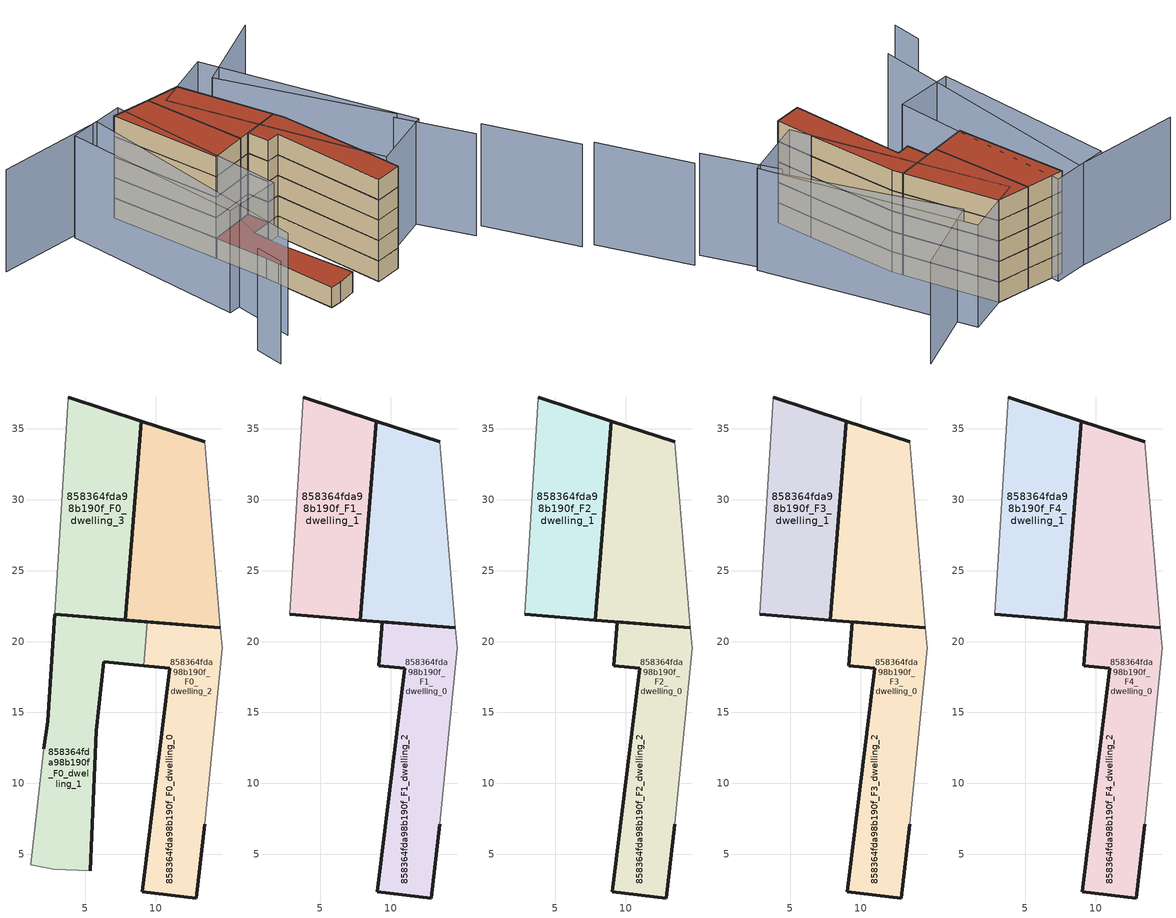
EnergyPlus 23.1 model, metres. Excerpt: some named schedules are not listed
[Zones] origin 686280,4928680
858364fda98b190f_F0_dwelling_0
 floor ground (EU_floor_Construction): 12.83,1.91 13.43,7.11 14.67,19.56 14.55,20.97 9.38,21.39 9.13,18.31 10.98,18.12 9.05,2.35 z0; 14.55,20.97 13.43,34.08 8.97,35.55 7.85,21.51 z0; 5.36,3.84 5.8,13.71 6.33,18.59 7.85,21.51 2.86,21.91 2.39,14.39 2.09,12.45 1.18,4.26 2.78,3.94 z0; 9.13,18.31 9.38,21.39 7.85,21.51 6.33,18.59 z0
 wall outside (EU_wall_Construction): 14.55,20.97 7.85,21.51 8.97,35.55 13.43,34.08 z0:3
 wall adiabatic (EU_wall_Construction): 13.43,34.08 14.55,20.97 z0:3
 roof outside (EU_floor_Construction): 5.36,3.84 5.8,13.71 6.33,18.59 7.85,21.51 2.86,21.91 2.39,14.39 2.09,12.45 1.18,4.26 2.78,3.94 z3; 9.38,21.39 13.43,34.08 8.97,35.55 7.85,21.51 z3; 14.55,20.98 13.43,34.08 9.38,21.39 z3; 9.13,18.31 9.38,21.39 7.85,21.51 6.33,18.59 z3
858364fda98b190f_F0_dwelling_1
 floor ground (EU_floor_Construction): 7.85,21.51 8.97,35.55 3.82,37.25 2.86,21.91 z0; 5.36,3.84 5.8,13.71 6.33,18.59 9.13,18.31 9.38,21.39 2.86,21.91 2.39,14.39 2.09,12.45 1.18,4.26 2.78,3.94 z0
 wall outside (EU_wall_Construction): 3.82,37.25 8.97,35.55 7.85,21.51 2.86,21.91 z0:3
 wall adiabatic (EU_wall_Construction): 2.86,21.91 3.82,37.25 z0:3
 roof outside (EU_floor_Construction): 9.38,21.39 9.13,18.31 6.33,18.59 5.8,13.71 5.36,3.84 2.78,3.94 1.18,4.26 2.09,12.45 2.39,14.39 2.86,21.91 z3
858364fda98b190f_F0_dwelling_2
 floor ground (EU_floor_Construction): 14.55,20.97 13.43,34.08 8.97,35.55 7.85,21.51 z0; 12.83,1.91 13.43,7.11 14.67,19.56 14.55,20.97 9.38,21.39 9.13,18.31 10.98,18.12 9.05,2.35 z0
 wall outside (EU_wall_Construction): 9.38,21.39 14.55,20.97 / 13.43,7.11 12.83,1.91 9.05,2.35 10.98,18.12 9.13,18.31 z0:3
 wall adiabatic (EU_wall_Construction): 14.55,20.97 14.67,19.56 13.43,7.11 z0:3
 wall to 858364fda98b190f_F0_dwelling_3 (EU_wall_Construction): 9.13,18.31 9.38,21.39 z0:3
858364fda98b190f_F0_dwelling_3
 floor ground (EU_floor_Construction): 14.55,20.97 13.43,34.08 8.97,35.55 7.85,21.51 z0; 9.13,18.31 9.38,21.39 7.85,21.51 6.33,18.59 z0; 7.85,21.51 8.97,35.55 3.82,37.25 2.86,21.91 z0; 5.36,3.84 5.8,13.71 6.33,18.59 7.85,21.51 2.86,21.91 2.39,14.39 2.09,12.45 1.18,4.26 2.78,3.94 z0
 wall outside (EU_wall_Construction): 2.09,12.45 2.39,14.39 2.86,21.91 9.38,21.39 / 9.13,18.31 6.33,18.59 5.8,13.71 5.36,3.84 z0:3
 wall adiabatic (EU_wall_Construction): 5.36,3.84 2.78,3.94 1.18,4.26 2.09,12.45 z0:3
 roof outside (EU_roof_Construction): 9.38,21.39 9.13,18.31 6.33,18.59 7.85,21.51 z3; 13.43,34.08 9.38,21.39 7.85,21.51 8.97,35.55 z3; 13.43,34.08 14.55,20.97 9.38,21.39 z3; 8.97,35.55 7.85,21.51 2.86,21.91 3.82,37.25 z3; 7.85,21.51 6.33,18.59 5.8,13.71 5.36,3.84 2.78,3.94 1.18,4.26 2.09,12.45 2.39,14.39 2.86,21.91 z3
858364fda98b190f_F1_dwelling_0
 floor outside (EU_floor_Construction): 14.55,20.97 13.43,34.08 8.97,35.55 7.85,21.51 z3; 12.83,1.91 13.43,7.11 14.67,19.56 14.55,20.97 9.38,21.39 9.13,18.31 10.98,18.12 9.05,2.35 z3
 wall outside (EU_wall_Construction): 14.55,20.97 7.85,21.51 8.97,35.55 13.43,34.08 z3:6
 wall adiabatic (EU_wall_Construction): 13.43,34.08 14.55,20.97 z3:6
858364fda98b190f_F1_dwelling_1
 floor to 858364fda98b190f_F0_dwelling_1 (EU_floor_Construction): 7.85,21.51 8.97,35.55 3.82,37.25 2.86,21.91 z3
 wall outside (EU_wall_Construction): 3.82,37.25 8.97,35.55 7.85,21.51 2.86,21.91 z3:6
 wall adiabatic (EU_wall_Construction): 2.86,21.91 3.82,37.25 z3:6
858364fda98b190f_F1_dwelling_2
 floor to 858364fda98b190f_F0_dwelling_2 (EU_floor_Construction): 14.55,20.97 13.43,34.08 8.97,35.55 7.85,21.51 z3; 12.83,1.91 13.43,7.11 14.67,19.56 14.55,20.97 9.38,21.39 9.13,18.31 10.98,18.12 9.05,2.35 z3
 wall outside (EU_wall_Construction): 13.43,7.11 12.83,1.91 9.05,2.35 10.98,18.12 9.13,18.31 9.38,21.39 14.55,20.97 z3:6
 wall adiabatic (EU_wall_Construction): 14.55,20.97 14.67,19.56 13.43,7.11 z3:6
858364fda98b190f_F2_dwelling_0
 floor outside (EU_floor_Construction): 14.55,20.97 13.43,34.08 8.97,35.55 7.85,21.51 z6; 12.83,1.91 13.43,7.11 14.67,19.56 14.55,20.97 9.38,21.39 9.13,18.31 10.98,18.12 9.05,2.35 z6
 wall outside (EU_wall_Construction): 14.55,20.97 7.85,21.51 8.97,35.55 13.43,34.08 z6:9
 wall adiabatic (EU_wall_Construction): 13.43,34.08 14.55,20.97 z6:9
858364fda98b190f_F2_dwelling_1
 floor to 858364fda98b190f_F1_dwelling_1 (EU_floor_Construction): 7.85,21.51 8.97,35.55 3.82,37.25 2.86,21.91 z6
 wall outside (EU_wall_Construction): 3.82,37.25 8.97,35.55 7.85,21.51 2.86,21.91 z6:9
 wall adiabatic (EU_wall_Construction): 2.86,21.91 3.82,37.25 z6:9
858364fda98b190f_F2_dwelling_2
 floor to 858364fda98b190f_F1_dwelling_2 (EU_floor_Construction): 14.55,20.97 13.43,34.08 8.97,35.55 7.85,21.51 z6; 12.83,1.91 13.43,7.11 14.67,19.56 14.55,20.97 9.38,21.39 9.13,18.31 10.98,18.12 9.05,2.35 z6
 wall outside (EU_wall_Construction): 13.43,7.11 12.83,1.91 9.05,2.35 10.98,18.12 9.13,18.31 9.38,21.39 14.55,20.97 z6:9
 wall adiabatic (EU_wall_Construction): 14.55,20.97 14.67,19.56 13.43,7.11 z6:9
858364fda98b190f_F3_dwelling_0
 floor outside (EU_floor_Construction): 14.55,20.97 13.43,34.08 8.97,35.55 7.85,21.51 z9; 12.83,1.91 13.43,7.11 14.67,19.56 14.55,20.97 9.38,21.39 9.13,18.31 10.98,18.12 9.05,2.35 z9
 wall outside (EU_wall_Construction): 14.55,20.97 7.85,21.51 8.97,35.55 13.43,34.08 z9:12
 wall adiabatic (EU_wall_Construction): 13.43,34.08 14.55,20.97 z9:12
858364fda98b190f_F3_dwelling_1
 floor to 858364fda98b190f_F2_dwelling_1 (EU_floor_Construction): 7.85,21.51 8.97,35.55 3.82,37.25 2.86,21.91 z9
 wall outside (EU_wall_Construction): 3.82,37.25 8.97,35.55 7.85,21.51 2.86,21.91 z9:12
 wall adiabatic (EU_wall_Construction): 2.86,21.91 3.82,37.25 z9:12
858364fda98b190f_F3_dwelling_2
 floor to 858364fda98b190f_F2_dwelling_2 (EU_floor_Construction): 14.55,20.97 13.43,34.08 8.97,35.55 7.85,21.51 z9; 12.83,1.91 13.43,7.11 14.67,19.56 14.55,20.97 9.38,21.39 9.13,18.31 10.98,18.12 9.05,2.35 z9
 wall outside (EU_wall_Construction): 13.43,7.11 12.83,1.91 9.05,2.35 10.98,18.12 9.13,18.31 9.38,21.39 14.55,20.97 z9:12
 wall adiabatic (EU_wall_Construction): 14.55,20.97 14.67,19.56 13.43,7.11 z9:12
858364fda98b190f_F4_dwelling_0
 floor outside (EU_floor_Construction): 14.55,20.97 13.43,34.08 8.97,35.55 7.85,21.51 z12; 12.83,1.91 13.43,7.11 14.67,19.56 14.55,20.97 9.38,21.39 9.13,18.31 10.98,18.12 9.05,2.35 z12
 wall outside (EU_wall_Construction): 14.55,20.97 7.85,21.51 8.97,35.55 13.43,34.08 z12:15
 wall adiabatic (EU_wall_Construction): 13.43,34.08 14.55,20.97 z12:15
 roof outside (EU_roof_Construction): 14.55,20.97 14.67,19.56 13.43,7.11 12.83,1.91 9.05,2.35 10.98,18.12 9.13,18.31 9.38,21.39 z15; 13.43,34.08 14.55,20.97 7.85,21.51 8.97,35.55 z15
858364fda98b190f_F4_dwelling_1
 floor to 858364fda98b190f_F3_dwelling_1 (EU_floor_Construction): 7.85,21.51 8.97,35.55 3.82,37.25 2.86,21.91 z12
 wall outside (EU_wall_Construction): 3.82,37.25 8.97,35.55 7.85,21.51 2.86,21.91 z12:15
 wall adiabatic (EU_wall_Construction): 2.86,21.91 3.82,37.25 z12:15
 roof outside (EU_roof_Construction): 8.97,35.55 7.85,21.51 2.86,21.91 3.82,37.25 z15
858364fda98b190f_F4_dwelling_2
 floor to 858364fda98b190f_F3_dwelling_2 (EU_floor_Construction): 14.55,20.97 13.43,34.08 8.97,35.55 7.85,21.51 z12; 12.83,1.91 13.43,7.11 14.67,19.56 14.55,20.97 9.38,21.39 9.13,18.31 10.98,18.12 9.05,2.35 z12
 wall outside (EU_wall_Construction): 13.43,7.11 12.83,1.91 9.05,2.35 10.98,18.12 9.13,18.31 9.38,21.39 14.55,20.97 z12:15
 wall adiabatic (EU_wall_Construction): 14.55,20.97 14.67,19.56 13.43,7.11 z12:15
 roof outside (EU_roof_Construction): 14.55,20.97 14.67,19.56 13.43,7.11 12.83,1.91 9.05,2.35 10.98,18.12 9.13,18.31 9.38,21.39 z15; 13.43,34.08 14.55,20.97 7.85,21.51 8.97,35.55 z15
shading: 28.72,-14.64 26.11,-1.79 / 23.86,-2.42 21.61,8.05 / -11.53,6.98 -12.55,3.01 / 22.54,8.15 17.32,31.48 / 17.32,31.48 29.2,34.14 / -13.19,42.16 1.66,38.33 / 1.66,38.33 -6.79,5.6 / 19.35,34.82 23.03,5.31 / 23.03,5.31 13.8,4.16 / 13.8,4.16 10.11,33.67 / 10.11,33.67 19.35,34.82 / -6.29,14.16 -2.36,39.03 / -2.36,39.03 5.6,37.77 / 5.6,37.77 1.67,12.9 / 1.67,12.9 -6.29,14.16 z0:15
[Building]
EU S2 Campaign: North Axis=0; Terrain=City; Solar Distribution=FullExterior
[Site:Location]
Bologna: Latitude=44.5; Longitude=11.25; Time Zone=1; Elevation=37
[SizingPeriod:WeatherFileDays]
AnnualSizingPeriod: Begin Month=1; Begin Day of Month=1; End Month=12; End Day of Month=31; Day of Week for Start Day=Monday; Use Weather File Daylight Saving Period=No; Use Weather File Rain and Snow Indicators=No
[MATERIAL]
EU_InternalMass_Material: Roughness=MediumRough; Thickness=0.1; Conductivity=1; Density=1800; Specific Heat=900; Thermal Absorptance=0.9; Solar Absorptance=0.7; Visible Absorptance=0.7
[MATERIAL:NOMASS] Roughness=MediumRough; Thermal Absorptance=0.9; Solar Absorptance=0.7; Visible Absorptance=0.7
Name | Thermal Resistance
EU_wall_NoMass | 0.905828
EU_roof_NoMass | 0.37593
EU_floor_NoMass | 0.67114
[CONSTRUCTION]
EU_wall_Construction: EU_wall_NoMass
EU_roof_Construction: EU_roof_NoMass
EU_floor_Construction: EU_floor_NoMass
EU_InternalMass_Construction: EU_InternalMass_Material
[ZONE] Type=1; Multiplier=1; Ceiling Height=autocalculate; Floor Area=autocalculate; Part of Total Floor Area=Yes
Name | Volume
858364fda98b190f_F0_dwelling_0 | 680.839
858364fda98b190f_F1_dwelling_0; 858364fda98b190f_F0_dwelling_1 | 453.891
858364fda98b190f_F2_dwelling_0; 858364fda98b190f_F3_dwelling_0; 858364fda98b190f_F4_dwelling_0; 858364fda98b190f_F0_dwelling_2; 858364fda98b190f_F1_dwelling_2; 858364fda98b190f_F2_dwelling_2; 858364fda98b190f_F3_dwelling_2; 858364fda98b190f_F4_dwelling_2 | 453.899
858364fda98b190f_F1_dwelling_1 | 226.937
858364fda98b190f_F2_dwelling_1; 858364fda98b190f_F3_dwelling_1; 858364fda98b190f_F4_dwelling_1 | 226.944
858364fda98b190f_F0_dwelling_3 | 680.814
[INTERNALMASS] Construction=EU_InternalMass_Construction
Name | Zone or ZoneList | Surface Area
858364fda98b190f_F0_dwelling_0_EU_InternalMass | 858364fda98b190f_F0_dwelling_0 | 75.6478
858364fda98b190f_F0_dwelling_1_EU_InternalMass | 858364fda98b190f_F0_dwelling_1 | 75.6479
858364fda98b190f_F0_dwelling_2_EU_InternalMass | 858364fda98b190f_F0_dwelling_2 | 75.6537
858364fda98b190f_F0_dwelling_3_EU_InternalMass | 858364fda98b190f_F0_dwelling_3 | 75.6517
858364fda98b190f_F1_dwelling_0_EU_InternalMass | 858364fda98b190f_F1_dwelling_0 | 90.0836
858364fda98b190f_F1_dwelling_1_EU_InternalMass | 858364fda98b190f_F1_dwelling_1 | 111.647
858364fda98b190f_F1_dwelling_2_EU_InternalMass | 858364fda98b190f_F1_dwelling_2 | 100.867
858364fda98b190f_F2_dwelling_0_EU_InternalMass | 858364fda98b190f_F2_dwelling_0 | 90.0836
858364fda98b190f_F2_dwelling_1_EU_InternalMass | 858364fda98b190f_F2_dwelling_1 | 111.647
858364fda98b190f_F2_dwelling_2_EU_InternalMass | 858364fda98b190f_F2_dwelling_2 | 100.867
858364fda98b190f_F3_dwelling_0_EU_InternalMass | 858364fda98b190f_F3_dwelling_0 | 90.0836
858364fda98b190f_F3_dwelling_1_EU_InternalMass | 858364fda98b190f_F3_dwelling_1 | 111.647
858364fda98b190f_F3_dwelling_2_EU_InternalMass | 858364fda98b190f_F3_dwelling_2 | 100.867
858364fda98b190f_F4_dwelling_0_EU_InternalMass | 858364fda98b190f_F4_dwelling_0 | 90.0836
858364fda98b190f_F4_dwelling_1_EU_InternalMass | 858364fda98b190f_F4_dwelling_1 | 111.647
858364fda98b190f_F4_dwelling_2_EU_InternalMass | 858364fda98b190f_F4_dwelling_2 | 100.867
[OTHEREQUIPMENT] Fuel Type=Electricity; Design Level Calculation Method=Watts/Area; Power per Zone Floor Area=1; Fraction Latent=0; Fraction Radiant=0; Fraction Lost=0; Carbon Dioxide Generation Rate=0; EndUse Subcategory=EU_Step8_InternalGains
Name | Zone or ZoneList or Space or SpaceList | Schedule
EU_Step8_InternalGain_858364fda98b190f_F0_dwelling_0_f000 | 858364fda98b190f_F0_dwelling_0 | EU_Step8_GainSchedule_858364fda98b190f_F0_dwelling_0_f000
EU_Step8_InternalGain_858364fda98b190f_F0_dwelling_1_f000 | 858364fda98b190f_F0_dwelling_1 | EU_Step8_GainSchedule_858364fda98b190f_F0_dwelling_1_f000
EU_Step8_InternalGain_858364fda98b190f_F0_dwelling_2_f000 | 858364fda98b190f_F0_dwelling_2 | EU_Step8_GainSchedule_858364fda98b190f_F0_dwelling_2_f000
EU_Step8_InternalGain_858364fda98b190f_F0_dwelling_3_f000 | 858364fda98b190f_F0_dwelling_3 | EU_Step8_GainSchedule_858364fda98b190f_F0_dwelling_3_f000
EU_Step8_InternalGain_858364fda98b190f_F1_dwelling_0_f000 | 858364fda98b190f_F1_dwelling_0 | EU_Step8_GainSchedule_858364fda98b190f_F1_dwelling_0_f000
EU_Step8_InternalGain_858364fda98b190f_F1_dwelling_1_f000 | 858364fda98b190f_F1_dwelling_1 | EU_Step8_GainSchedule_858364fda98b190f_F1_dwelling_1_f000
EU_Step8_InternalGain_858364fda98b190f_F1_dwelling_2_f000 | 858364fda98b190f_F1_dwelling_2 | EU_Step8_GainSchedule_858364fda98b190f_F1_dwelling_2_f000
EU_Step8_InternalGain_858364fda98b190f_F2_dwelling_0_f000 | 858364fda98b190f_F2_dwelling_0 | EU_Step8_GainSchedule_858364fda98b190f_F2_dwelling_0_f000
EU_Step8_InternalGain_858364fda98b190f_F2_dwelling_1_f000 | 858364fda98b190f_F2_dwelling_1 | EU_Step8_GainSchedule_858364fda98b190f_F2_dwelling_1_f000
EU_Step8_InternalGain_858364fda98b190f_F2_dwelling_2_f000 | 858364fda98b190f_F2_dwelling_2 | EU_Step8_GainSchedule_858364fda98b190f_F2_dwelling_2_f000
EU_Step8_InternalGain_858364fda98b190f_F3_dwelling_0_f000 | 858364fda98b190f_F3_dwelling_0 | EU_Step8_GainSchedule_858364fda98b190f_F3_dwelling_0_f000
EU_Step8_InternalGain_858364fda98b190f_F3_dwelling_1_f000 | 858364fda98b190f_F3_dwelling_1 | EU_Step8_GainSchedule_858364fda98b190f_F3_dwelling_1_f000
EU_Step8_InternalGain_858364fda98b190f_F3_dwelling_2_f000 | 858364fda98b190f_F3_dwelling_2 | EU_Step8_GainSchedule_858364fda98b190f_F3_dwelling_2_f000
EU_Step8_InternalGain_858364fda98b190f_F4_dwelling_0_f000 | 858364fda98b190f_F4_dwelling_0 | EU_Step8_GainSchedule_858364fda98b190f_F4_dwelling_0_f000
EU_Step8_InternalGain_858364fda98b190f_F4_dwelling_1_f000 | 858364fda98b190f_F4_dwelling_1 | EU_Step8_GainSchedule_858364fda98b190f_F4_dwelling_1_f000
EU_Step8_InternalGain_858364fda98b190f_F4_dwelling_2_f000 | 858364fda98b190f_F4_dwelling_2 | EU_Step8_GainSchedule_858364fda98b190f_F4_dwelling_2_f000
[ZONEVENTILATION:DESIGNFLOWRATE] Schedule=EU_AlwaysOn; Design Flow Rate Calculation Method=AirChanges/Hour; Air Changes per Hour=0.73129; Ventilation Type=Natural; Fan Pressure Rise=0; Fan Total Efficiency=1; Constant Term Coefficient=1; Temperature Term Coefficient=0; Velocity Term Coefficient=0; Velocity Squared Term Coefficient=0; Minimum Indoor Temperature=-100; Maximum Indoor Temperature=100; Delta Temperature=-100; Minimum Outdoor Temperature=-100; Maximum Outdoor Temperature=100; Maximum Wind Speed=40
Name | Zone or ZoneList or Space or SpaceList
EU_ConstantAir_858364fda98b190f_F0_dwelling_0 | 858364fda98b190f_F0_dwelling_0
EU_ConstantAir_858364fda98b190f_F0_dwelling_1 | 858364fda98b190f_F0_dwelling_1
EU_ConstantAir_858364fda98b190f_F0_dwelling_2 | 858364fda98b190f_F0_dwelling_2
EU_ConstantAir_858364fda98b190f_F0_dwelling_3 | 858364fda98b190f_F0_dwelling_3
EU_ConstantAir_858364fda98b190f_F1_dwelling_0 | 858364fda98b190f_F1_dwelling_0
EU_ConstantAir_858364fda98b190f_F1_dwelling_1 | 858364fda98b190f_F1_dwelling_1
EU_ConstantAir_858364fda98b190f_F1_dwelling_2 | 858364fda98b190f_F1_dwelling_2
EU_ConstantAir_858364fda98b190f_F2_dwelling_0 | 858364fda98b190f_F2_dwelling_0
EU_ConstantAir_858364fda98b190f_F2_dwelling_1 | 858364fda98b190f_F2_dwelling_1
EU_ConstantAir_858364fda98b190f_F2_dwelling_2 | 858364fda98b190f_F2_dwelling_2
EU_ConstantAir_858364fda98b190f_F3_dwelling_0 | 858364fda98b190f_F3_dwelling_0
EU_ConstantAir_858364fda98b190f_F3_dwelling_1 | 858364fda98b190f_F3_dwelling_1
EU_ConstantAir_858364fda98b190f_F3_dwelling_2 | 858364fda98b190f_F3_dwelling_2
EU_ConstantAir_858364fda98b190f_F4_dwelling_0 | 858364fda98b190f_F4_dwelling_0
EU_ConstantAir_858364fda98b190f_F4_dwelling_1 | 858364fda98b190f_F4_dwelling_1
EU_ConstantAir_858364fda98b190f_F4_dwelling_2 | 858364fda98b190f_F4_dwelling_2
[HVACTEMPLATE:THERMOSTAT] Constant Heating Setpoint=20; Constant Cooling Setpoint=50
EU_HeatOnly_858364fda98b190f_F0_dwelling_0; EU_HeatOnly_858364fda98b190f_F0_dwelling_1; EU_HeatOnly_858364fda98b190f_F0_dwelling_2; EU_HeatOnly_858364fda98b190f_F0_dwelling_3; EU_HeatOnly_858364fda98b190f_F1_dwelling_0; EU_HeatOnly_858364fda98b190f_F1_dwelling_1; EU_HeatOnly_858364fda98b190f_F1_dwelling_2; EU_HeatOnly_858364fda98b190f_F2_dwelling_0; EU_HeatOnly_858364fda98b190f_F2_dwelling_1; EU_HeatOnly_858364fda98b190f_F2_dwelling_2; EU_HeatOnly_858364fda98b190f_F3_dwelling_0; EU_HeatOnly_858364fda98b190f_F3_dwelling_1; EU_HeatOnly_858364fda98b190f_F3_dwelling_2; EU_HeatOnly_858364fda98b190f_F4_dwelling_0; EU_HeatOnly_858364fda98b190f_F4_dwelling_1; EU_HeatOnly_858364fda98b190f_F4_dwelling_2
[HVACTEMPLATE:ZONE:IDEALLOADSAIRSYSTEM] System Availability Schedule=EU_AlwaysOn; Maximum Heating Supply Air Temperature=50; Minimum Cooling Supply Air Temperature=13; Maximum Heating Supply Air Humidity Ratio=0.0156; Minimum Cooling Supply Air Humidity Ratio=0.0077; Heating Limit=NoLimit; Cooling Limit=NoLimit; Heating Availability Schedule=EU_AlwaysOn; Cooling Availability Schedule=EU_CoolingOff; Dehumidification Control Type=ConstantSensibleHeatRatio; Cooling Sensible Heat Ratio=0.7; Dehumidification Setpoint=60; Humidification Control Type=None; Humidification Setpoint=30; Outdoor Air Method=None; Outdoor Air Flow Rate per Person=0.00944; Outdoor Air Flow Rate per Zone Floor Area=0; Outdoor Air Flow Rate per Zone=0; Demand Controlled Ventilation Type=None; Outdoor Air Economizer Type=NoEconomizer; Heat Recovery Type=None; Sensible Heat Recovery Effectiveness=0.7; Latent Heat Recovery Effectiveness=0.65
Name | Template Thermostat
858364fda98b190f_F0_dwelling_0 | EU_HeatOnly_858364fda98b190f_F0_dwelling_0
858364fda98b190f_F0_dwelling_1 | EU_HeatOnly_858364fda98b190f_F0_dwelling_1
858364fda98b190f_F0_dwelling_2 | EU_HeatOnly_858364fda98b190f_F0_dwelling_2
858364fda98b190f_F0_dwelling_3 | EU_HeatOnly_858364fda98b190f_F0_dwelling_3
858364fda98b190f_F1_dwelling_0 | EU_HeatOnly_858364fda98b190f_F1_dwelling_0
858364fda98b190f_F1_dwelling_1 | EU_HeatOnly_858364fda98b190f_F1_dwelling_1
858364fda98b190f_F1_dwelling_2 | EU_HeatOnly_858364fda98b190f_F1_dwelling_2
858364fda98b190f_F2_dwelling_0 | EU_HeatOnly_858364fda98b190f_F2_dwelling_0
858364fda98b190f_F2_dwelling_1 | EU_HeatOnly_858364fda98b190f_F2_dwelling_1
858364fda98b190f_F2_dwelling_2 | EU_HeatOnly_858364fda98b190f_F2_dwelling_2
858364fda98b190f_F3_dwelling_0 | EU_HeatOnly_858364fda98b190f_F3_dwelling_0
858364fda98b190f_F3_dwelling_1 | EU_HeatOnly_858364fda98b190f_F3_dwelling_1
858364fda98b190f_F3_dwelling_2 | EU_HeatOnly_858364fda98b190f_F3_dwelling_2
858364fda98b190f_F4_dwelling_0 | EU_HeatOnly_858364fda98b190f_F4_dwelling_0
858364fda98b190f_F4_dwelling_1 | EU_HeatOnly_858364fda98b190f_F4_dwelling_1
858364fda98b190f_F4_dwelling_2 | EU_HeatOnly_858364fda98b190f_F4_dwelling_2
